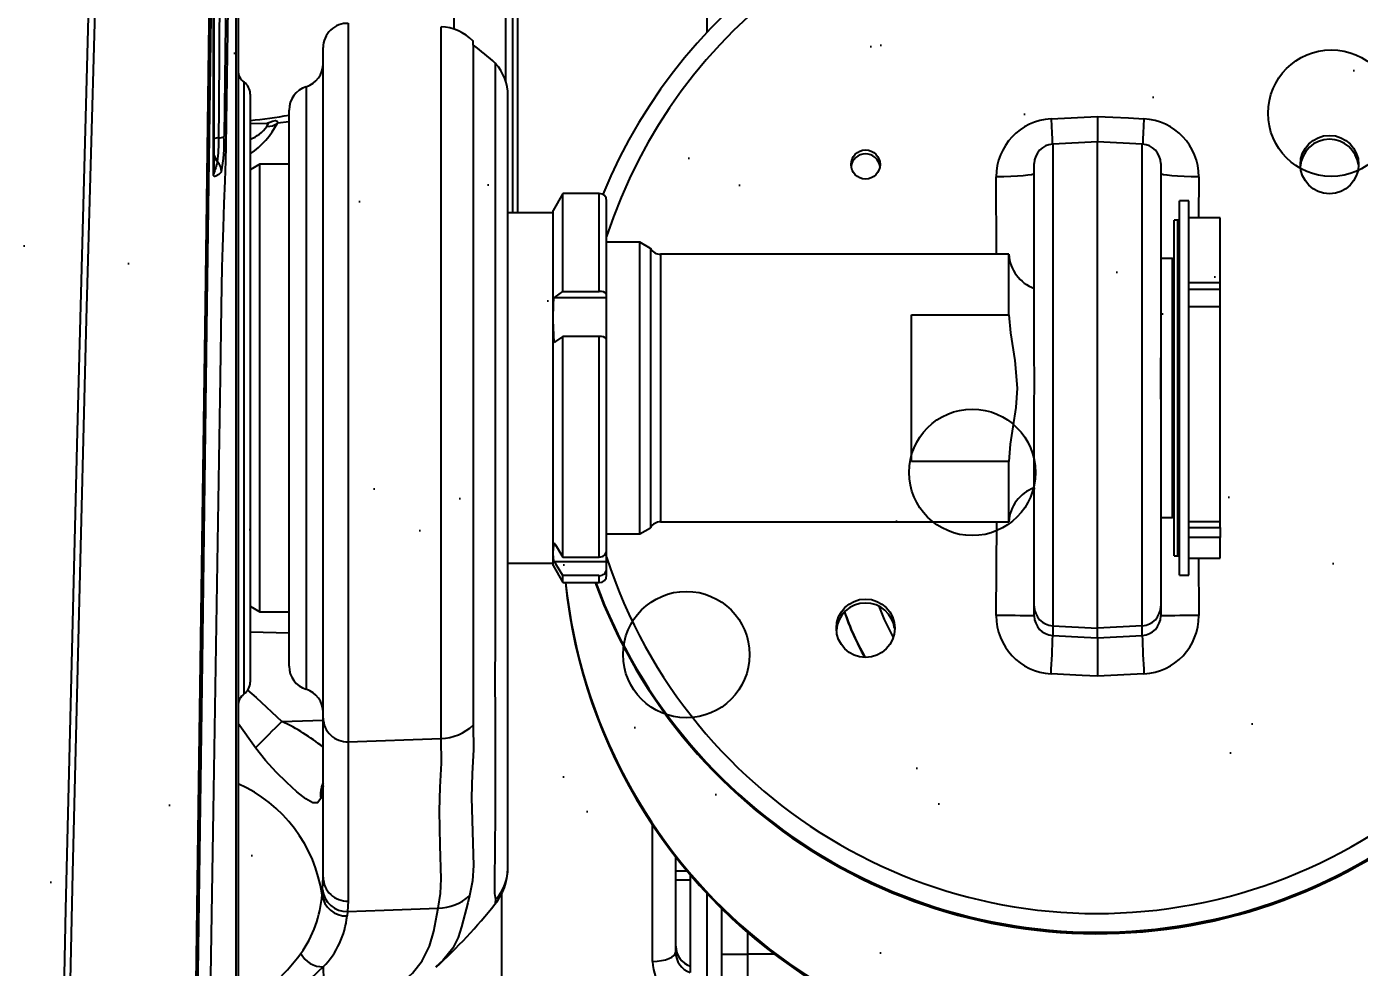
# Model space of a CAD drawing. Header units: millimetres. Extents: x -383313 to -161684, y -117025 to 99224.
# Drawn here: x -344451.6 to -344177.5, y -6150.5 to -5957.1 of the extents above; entities that cross this region are included whole.
import ezdxf
from ezdxf import colors
from ezdxf.entities.mleader import LeaderData, LeaderLine
from ezdxf.math import Vec2, Vec3

# ---------------------------------------------------------------- set-up
doc = ezdxf.new("R2010")
doc.units = ezdxf.units.MM
doc.header["$MEASUREMENT"] = 0
doc.linetypes.add('ESKD_shtrihpunktir', pattern=[18, 15, -1, 1, -1])
doc.layers.get('Defpoints').update_dxf_attribs({"color": 31})
doc.layers.add('001__КОНСТРУКТИВ__размеры внутр.', color=7, linetype='Continuous')
doc.layers.add('Робот', color=30, linetype='Continuous')
doc.styles.add('PSTUDIO', font='arial.ttf')
doc.dimstyles.new('PS_TICK', dxfattribs={"dimscale": 100, "dimtxt": 2.5, "dimasz": 1, "dimexe": 2, "dimexo": 2, "dimgap": 1, "dimtad": 1, "dimdec": 0, "dimzin": 0, "dimdsep": 46, "dimtxsty": 'PSTUDIO', "dimblk": 'ARCHTICK', "dimcen": 2, "dimdle": 1.5, "dimse1": 1, "dimse2": 1, "dimadec": 0, "dimazin": 0, "dimtfac": 1, "dimtdec": 0, "dimtix": 1, "dimtmove": 1, "dimatfit": 3, "dimldrblk": 'ARCHTICK', "dimfxl": 1, "dimtolj": 1, "dimtzin": 0, "dimarcsym": 0})

# ---------------------------------------------------------------- blocks, each defined once
blk = doc.blocks.new('ККМ-2.2.00.00.00 Пьедестал')
at = {"color": 140}
for centre in [(243.5, -182.66), (317.34, -256.5), (354.8, -315.3)]:
    blk.add_circle(centre, 13, dxfattribs=at)
blk = doc.blocks.new('Робот ABB IRB660_3.15 (сверху)')
at = {"layer": 'Робот', "color": 30}
for p, q in [((-92.5, 186.43), (-92.5, 560.97)), ((-189, 478.98), (-189, 403.99)), ((-192, 460), (-192, 416.35)), ((-146.71, 403.92), (-146.71, 454.35)), ((-197.26, 416.35), (-197.26, 435)), ((-185.5, 418.87), (-185.5, 420.14)), ((-185.5, 401.12), (-185.5, 418.87)), ((-177.76, 417.88), (-177.76, 389.84)), ((-133.2, 419.02), (-133.14, 419.08)), ((-202.73, 416.35), (-197.26, 416.35)), ((-197.26, 411.92), (-197.26, 416.35)), ((-192, 416.35), (-197.26, 416.35)), ((-192, 416.35), (-192, 407.07)), ((-182.5, 396.4), (-182.5, 415.98)), ((-115.03, 407.59), (-114.93, 408.52)), ((-133.67, 406.93), (-133.67, 406.93)), ((-115.17, 405.46), (-115.03, 407.59)), ((-115.17, 372.7), (-115.17, 405.46)), ((-109.87, 403.11), (-110, 400.58)), ((-109.78, 404.16), (-109.87, 403.11)), ((-185.5, 400.08), (-185.5, 401.12)), ((-182.5, 401.12), (-185.5, 401.12)), ((-110, 400.58), (-110, 367.86)), ((-182.5, 399.27), (-184.82, 399.27)), ((-148, 398.57), (-148, 239.96)), ((-110, 381.76), (-109.51, 384.37)), ((-96.12, 373.97), (-92.5, 368.99)), ((-115.17, 372.7), (-134.27, 372.06)), ((-115.17, 225.02), (-115.17, 372.7)), ((-101.52, 368.54), (-110, 368.27)), ((-110, 367.86), (-110, 230.02)), ((-106.5, 238.07), (-106.5, 361.93)), ((-93.75, 362.89), (-93.75, 237.11)), ((-278.81, 358.75), (-269.25, 359.25)), ((-269.25, 351.34), (-269.25, 359.25)), ((-95, 239.55), (-95, 360.45)), ((-103, 357.16), (-103, 242.84)), ((-269.25, 351.34), (-278.46, 350.86)), ((-278.46, 350.86), (-278.46, 348.86)), ((-269.25, 351.34), (-269.25, 349.34)), ((-260.04, 348.86), (-260.04, 350.86)), ((-278.46, 348.86), (-269.25, 349.34)), ((-278.46, 348.86), (-278.46, 249.87)), ((-269.25, 349.34), (-269.25, 249.38)), ((-260.04, 348.86), (-269.25, 349.34)), ((-260.04, 249.87), (-260.04, 348.86)), ((-103, 350.37), (-95, 350.21)), ((-290.02, 335), (-290.07, 346.79)), ((-282.25, 344.87), (-282.25, 346.85)), ((-256.25, 346.85), (-256.25, 344.87)), ((-248.43, 346.79), (-248.52, 327.5)), ((-97, 346), (-103, 346)), ((-95, 344.85), (-97, 346)), ((-97, 346), (-97, 254)), ((-282.25, 303.41), (-282.25, 344.87)), ((-256.25, 344.87), (-256.25, 303.41)), ((-159.32, 340), (-166.8, 340)), ((-166.8, 340), (-166.8, 338.57)), ((-157.3, 336.5), (-159.32, 340)), ((-159.32, 340), (-159.32, 338.57)), ((-286.1, 338.5), (-288, 338.5)), ((-288, 338.5), (-288, 278.78)), ((-286.1, 338.5), (-286.1, 278.78)), ((-282.25, 326.6), (-282.25, 338.5)), ((-256.25, 338.5), (-256.25, 320.76)), ((-168.3, 338.5), (-168.3, 337.18)), ((-168.3, 337.18), (-168.3, 335.63)), ((-166.8, 338.57), (-159.32, 338.57)), ((-288, 335), (-294.5, 335)), ((-294.5, 335), (-294.5, 330.75)), ((-285, 334.5), (-285.8, 334.5)), ((-285.8, 334.5), (-285.8, 265.5)), ((-285, 334.5), (-285, 280.99)), ((-157.5, 335.63), (-168.3, 335.63)), ((-168.3, 335.63), (-168.3, 331.8)), ((-159.32, 334.74), (-166.8, 334.74)), ((-166.8, 334.74), (-166.8, 289.42)), ((-159.32, 334.74), (-159.32, 289.42)), ((-157.3, 336.5), (-157.3, 333.72)), ((-148, 336), (-157.3, 336)), ((-168.3, 333.35), (-168.3, 290)), ((-157.3, 333.72), (-157.5, 331.8)), ((-157.3, 333.72), (-157.3, 286.02)), ((-294.5, 330.75), (-288, 330.75)), ((-294.5, 328.69), (-294.5, 330.75)), ((-175.13, 330), (-177.31, 328.72)), ((-168.3, 330), (-175.13, 330)), ((-175.13, 330), (-175.13, 270)), ((-294.5, 328.69), (-294.5, 327.44)), ((-288, 328.69), (-294.5, 328.69)), ((-288, 327.44), (-294.5, 327.44)), ((-294.5, 327.44), (-294.5, 283.29)), ((-282.3, 326.6), (-284.7, 326.6)), ((-284.7, 326.6), (-284.7, 273.4)), ((-282.3, 285.34), (-282.3, 326.6)), ((-179.4, 327.5), (-251, 327.5)), ((-251, 327.5), (-251, 315.07)), ((-179.4, 272.5), (-179.4, 327.5)), ((-177.31, 271.28), (-177.31, 328.72)), ((-256.23, 320.52), (-256.25, 320.76)), ((-251, 315.07), (-231, 315.07)), ((-231, 315.07), (-231, 284.93)), ((-282.25, 303.85), (-282.25, 310.61)), ((-256.25, 310.61), (-256.25, 303.85)), ((-282.25, 285.45), (-282.25, 293.12)), ((-282.25, 253.86), (-282.25, 291.77)), ((-256.25, 293.12), (-256.25, 285.45)), ((-256.25, 291.77), (-256.25, 253.86)), ((-168.3, 290.64), (-168.3, 281.4)), ((-157.5, 290.64), (-157.3, 286.02)), ((-166.8, 289.42), (-159.32, 289.42)), ((-282.3, 273.4), (-282.3, 285.34)), ((-157.3, 286.02), (-157.3, 263.5)), ((-294.5, 283.29), (-288, 283.29)), ((-294.5, 283.29), (-294.5, 279.64)), ((-251, 284.93), (-251, 272.5)), ((-231, 284.93), (-251, 284.93)), ((-294.5, 279.64), (-294.5, 278.28)), ((-288, 279.64), (-294.5, 279.64)), ((-285, 280.99), (-285, 265.5)), ((-157.5, 281.4), (-168.3, 281.4)), ((-168.3, 281.4), (-168.3, 280.76)), ((-168.3, 280.76), (-168.3, 261.5)), ((-159.32, 280.18), (-166.8, 280.18)), ((-166.8, 280.18), (-166.8, 260)), ((-159.32, 280.18), (-159.32, 260)), ((-288, 278.28), (-294.5, 278.28)), ((-294.5, 278.28), (-294.5, 265)), ((-288, 278.78), (-288, 261.5)), ((-286.1, 278.78), (-286.1, 261.5)), ((-256.25, 279.52), (-256.25, 261.5)), ((-284.7, 273.4), (-282.3, 273.4)), ((-282.25, 261.5), (-282.25, 273.4)), ((-251, 272.5), (-179.4, 272.5)), ((-248.5, 272.5), (-248.43, 256.57)), ((-177.31, 271.28), (-175.13, 270)), ((-175.13, 270), (-168.3, 270)), ((-168.3, 268.2), (-168.3, 266.65)), ((-294.5, 265), (-288, 265)), ((-290.07, 256.57), (-290.03, 265)), ((-285.8, 265.5), (-285, 265.5)), ((-159.32, 260), (-157.3, 263.5)), ((-157.3, 264), (-148, 264)), ((-150, 243.99), (-150, 264)), ((-149, 264), (-149, 244.19)), ((-288, 261.5), (-286.1, 261.5)), ((-166.8, 260), (-159.32, 260)), ((-97, 254), (-95, 255.15)), ((-87.5, 207.77), (-87.5, 255.59)), ((-110, 253.65), (-110, 250.34)), ((-103, 254), (-97, 254)), ((-278.46, 249.87), (-269.25, 249.38)), ((-269.25, 249.38), (-260.04, 249.87)), ((-269.25, 244.15), (-269.25, 249.38)), ((-259.69, 244.65), (-269.25, 244.15)), ((-150, 172.9), (-150, 243.99)), ((-149, 244.19), (-149, 172.83)), ((-103, 245.24), (-100.59, 245.52)), ((-98.43, 245.62), (-95, 245.71)), ((-147.5, 172.65), (-147.5, 236.78)), ((-145.42, 233.28), (-145.42, 233.29)), ((-189, 226.78), (-189, 179.21)), ((-136.89, 141.89), (-136.89, 226.14))]:
    blk.add_line(p, q, dxfattribs=at)
at = {"layer": 'Робот', "color": 30, "flags": 128}
for points in [[(-63.38, 210.61), (-63.04, 222.51), (-61.29, 285.85), (-59.68, 349.14), (-58.48, 399.68), (-57.37, 450.19), (-55.95, 523.79), (-54.49, 612.33), (-53.29, 700.73), (-52.25, 795.88), (-51.43, 890.85), (-50.86, 985.61), (-50.53, 1080.14), (-50.47, 1174.39), (-50.58, 1233.13), (-50.8, 1291.76), (-51.25, 1366.53), (-51.89, 1441.11), (-52.67, 1512.88)], [(-51.29, 1513.01), (-50.56, 1441.22), (-49.97, 1366.76), (-49.55, 1292.09), (-49.55, 1291.85), (-49.34, 1233.33), (-49.22, 1174.7), (-49.23, 1115.97), (-49.35, 1057.14), (-49.72, 968.34), (-50.28, 879.33), (-51.06, 790.13), (-52.05, 700.76), (-53.42, 603.06), (-55.11, 505.16), (-57.12, 407.11), (-59.46, 308.93), (-62.11, 210.65)], [(-68.83, 1510), (-70.05, 1423.38), (-71.27, 1336.56), (-72.49, 1249.6), (-73.7, 1162.46), (-74.72, 1089.68), (-75.73, 1016.8), (-77.08, 919.43), (-78.42, 821.89), (-79.76, 724.18), (-80.76, 650.8), (-81.77, 577.34), (-83.11, 479.25), (-84.45, 381.04), (-85.78, 282.7), (-86.78, 208.89)], [(-87.13, 208.87), (-86.12, 282.61), (-85.1, 356.35), (-84.09, 430.03), (-83.08, 503.66), (-82.07, 577.21), (-81.06, 650.67), (-80.05, 724.04), (-79.04, 797.32), (-78.03, 870.51), (-77.02, 943.62), (-76.01, 1016.63), (-75, 1089.5), (-73.99, 1162.27), (-72.79, 1249.39), (-71.57, 1336.34), (-70.4, 1420.72), (-69.22, 1504.93)], [(-92.09, 561.17), (-92.09, 483.11), (-92.09, 404.99), (-92.09, 317.41), (-92.09, 229.77), (-92.09, 142.07), (-92.09, 119.29)], [(-85.8, 490.75), (-86.03, 476.12), (-87.44, 386.99), (-88.87, 297.78), (-89.1, 283.22)], [(-110.1, 433.67), (-118.34, 427.98), (-122.17, 425.37), (-125.57, 422.8), (-128.36, 420.27), (-130.39, 417.76), (-131.88, 414.74), (-132.76, 411.65), (-133.4, 408.35), (-133.67, 406.93)], [(-110.03, 418.99), (-110.05, 421.75), (-110.06, 424.55), (-110.07, 427.36), (-110.08, 429.53), (-110.09, 431.64), (-110.1, 433.67)], [(-177.76, 417.88), (-178.7, 417.83), (-179.59, 417.71), (-180.41, 417.53), (-181.13, 417.29), (-181.71, 417), (-182.14, 416.68), (-182.41, 416.34), (-182.5, 415.98)], [(-140.1, 404.41), (-139.77, 405.84), (-138.46, 410.76), (-137.77, 412.98), (-136.7, 415.17), (-134.63, 417.71), (-133.2, 419.02)], [(-145.32, 406.08), (-145.48, 405.92), (-145.55, 405.11)], [(-133.67, 406.93), (-134.16, 403.94), (-134.31, 400.92), (-134.09, 394.01), (-133.91, 386.9), (-134.08, 382.04), (-134.33, 377.09), (-134.27, 372.06)], [(-115.03, 407.59), (-122.54, 407.33), (-133.67, 406.93)], [(-145.55, 405.11), (-145.34, 403.9), (-145.28, 401.99), (-145.3, 399.46), (-145.37, 396.43), (-145.41, 392.94), (-145.42, 389.25), (-145.43, 381.87), (-145.43, 370.72), (-145.42, 367.87), (-145.42, 364.86), (-145.41, 362.18), (-145.41, 358.54), (-145.42, 353.94), (-145.42, 350.48), (-145.42, 346.67), (-145.42, 342.42), (-145.42, 337.86), (-145.42, 333.15), (-145.42, 328.22), (-145.42, 322.94), (-145.42, 317.5), (-145.42, 312.09), (-145.42, 306.61), (-145.42, 300.92), (-145.42, 295.22), (-145.42, 289.69), (-145.42, 284.24), (-145.42, 278.75), (-145.42, 273.4), (-145.42, 268.41), (-145.42, 263.63), (-145.42, 258.97), (-145.42, 254.61), (-145.42, 250.7), (-145.42, 247.13), (-145.42, 243.84), (-145.42, 240.96), (-145.42, 238.56), (-145.42, 236.59), (-145.42, 235.03), (-145.42, 233.94), (-145.42, 233.24), (-145.42, 233.28)], [(-140.88, 369.3), (-140.95, 374.32), (-140.68, 379.29), (-140.51, 384.16), (-140.7, 391.25), (-140.92, 398.17), (-140.71, 401.28), (-140.1, 404.41)], [(-109.51, 384.37), (-108.87, 385.29), (-107.9, 385.3), (-106.43, 384.46), (-104.62, 383), (-102.53, 381.1), (-100.36, 378.96), (-98.17, 376.58), (-96.12, 373.97)], [(-134.27, 372.06), (-134.25, 370.3), (-134.28, 368.07), (-134.27, 365.28), (-134.27, 362.01), (-134.27, 358.4), (-134.27, 354.4), (-134.27, 349.88), (-134.27, 345.01), (-134.27, 339.94), (-134.27, 334.6), (-134.27, 328.85), (-134.27, 322.9), (-134.27, 316.95), (-134.27, 310.88), (-134.27, 304.56), (-134.27, 298.21), (-134.27, 292.04), (-134.27, 285.94), (-134.27, 279.75), (-134.27, 273.72), (-134.27, 268.04), (-134.27, 262.58), (-134.27, 257.23), (-134.27, 252.19), (-134.27, 247.63), (-134.27, 243.44), (-134.27, 239.52), (-134.27, 236.06), (-134.27, 233.13), (-134.27, 230.67), (-134.27, 228.64), (-134.27, 227.13), (-134.27, 226.26), (-134.27, 225.79), (-134.27, 225.73)], [(-140.89, 229.51), (-140.89, 229.89), (-140.89, 231.3), (-140.89, 233.18), (-140.88, 235.59), (-140.88, 238.48), (-140.88, 241.72), (-140.89, 245.36), (-140.89, 249.5), (-140.89, 254), (-140.89, 258.71), (-140.89, 263.7), (-140.89, 269.09), (-140.89, 274.71), (-140.88, 280.35), (-140.89, 286.13), (-140.89, 292.17), (-140.89, 298.27), (-140.89, 304.21), (-140.88, 310.13), (-140.88, 316.14), (-140.89, 322.03), (-140.89, 327.6), (-140.89, 332.98), (-140.89, 338.28), (-140.88, 343.3), (-140.89, 347.87), (-140.89, 352.1), (-140.88, 356.08), (-140.88, 359.66), (-140.88, 362.71), (-140.89, 365.33), (-140.86, 367.56), (-140.88, 369.3)], [(-94.43, 362.12), (-96.26, 363.62), (-101.52, 368.54)], [(-269.25, 359.25), (-266.09, 359.08), (-259.69, 358.75)], [(-260.04, 350.86), (-266.48, 351.2), (-269.25, 351.34)], [(-224.25, 344.83), (-225.37, 347.57), (-227.13, 351.15)], [(-159.32, 338.57), (-157.76, 336.06), (-157.5, 335.63)], [(-157.5, 331.8), (-157.76, 332.23), (-159.32, 334.74)], [(-157.5, 335.63), (-157.41, 335.17), (-157.3, 333.72)], [(-251, 284.93), (-251.34, 288.67), (-252.23, 294.32), (-252.74, 300), (-252.47, 304), (-251.87, 307.98), (-251.32, 311.51), (-251, 315.07)], [(-282.25, 291.77), (-282.25, 291.8), (-282.21, 295.68), (-282.2, 297.55), (-282.24, 301.57), (-282.25, 303.09), (-282.25, 303.39), (-282.25, 303.41)], [(-256.25, 303.41), (-256.25, 303.39), (-256.29, 299.43), (-256.3, 297.55), (-256.26, 293.57), (-256.25, 292.08), (-256.25, 291.8), (-256.25, 291.77)], [(-159.32, 289.42), (-157.76, 290.46), (-157.5, 290.64)], [(-157.3, 286.02), (-157.41, 282.51), (-157.5, 281.4)], [(-89.1, 283.22), (-89.18, 279.19), (-89.27, 275.17), (-89.38, 271.03), (-89.51, 266.97), (-89.68, 262.08), (-89.84, 257.41), (-89.97, 253.28), (-90.05, 250.23)], [(-157.5, 281.4), (-157.76, 281.22), (-159.32, 280.18)], [(-290.07, 256.57), (-288.54, 256.56), (-287.07, 256.52), (-285.71, 256.45), (-284.53, 256.37), (-283.56, 256.26), (-282.84, 256.14), (-282.4, 256.01), (-282.25, 255.88)], [(-256.25, 255.88), (-256.1, 256.01), (-255.66, 256.14), (-254.94, 256.26), (-253.97, 256.37), (-252.79, 256.45), (-251.43, 256.52), (-249.96, 256.56), (-248.43, 256.57)], [(-89.09, 255.55), (-88.56, 256.07), (-87.91, 256.45), (-87.73, 256.48), (-87.55, 256.4)], [(-87.55, 256.4), (-87.46, 256.28), (-87.46, 256.27)], [(-87.46, 256.27), (-87.46, 256.27), (-87.54, 255.96)], [(-87.46, 256.27), (-87.45, 231.76), (-87.44, 207.17)], [(-278.81, 244.65), (-278.73, 246.14), (-278.66, 247.55), (-278.6, 248.83), (-278.54, 249.87)], [(-259.69, 244.65), (-259.77, 246.14), (-259.84, 247.55), (-259.9, 248.83), (-259.96, 249.87)], [(-90.05, 250.23), (-90.71, 207.74), (-91.41, 163.15), (-92.12, 117.59), (-92.21, 111.97)], [(-90.11, 208.31), (-89.77, 236.38), (-89.62, 248.26)], [(-88.56, 248.54), (-88.6, 242.6), (-88.75, 218.84), (-88.81, 208.6)], [(-269.25, 244.15), (-272.41, 244.32), (-275.61, 244.48), (-278.81, 244.65)], [(-98.29, 245.63), (-99.58, 245.11), (-100.19, 244.99), (-100.54, 245.11), (-100.59, 245.52)], [(-98.83, 245.58), (-98.83, 245.58), (-98.71, 245.6), (-98.44, 245.62)], [(-98.45, 246.2), (-98.68, 245.78), (-98.63, 245.65), (-98.49, 245.62), (-98.43, 245.63)]]:
    blk.add_lwpolyline(points, dxfattribs=at)
at = {"layer": 'Робот'}
for radius in [3150, 1054]:
    blk.add_circle((0, 0), radius, dxfattribs=at)
at = {"layer": 'Робот', "color": 30, "linetype": 'ESKD_shtrihpunktir', "ltscale": 15}
blk.add_circle((0, 0), 710, dxfattribs=at)
at = {"layer": 'Робот', "color": 30}
for centre, radius in [((-221.55, 349.38), 6), ((-316.96, 254.05), 5.99), ((-221.56, 254.05), 2.99)]:
    blk.add_circle(centre, radius, dxfattribs=at)
for centre, radius, start, end in [((-269.25, 328.74), 110, 58.4215, 179.9605), ((-269.25, 328.6), 110, 58.4215, 179.9605), ((-269.25, 328.43), 110, 6.0379, 179.9526), ((-69.71, 377.83), 57.62, 113.2981, 134.4121), ((-71.6, 391.05), 42.17, 119.7068, 143.3131), ((-186.9, 417.77), 9.14, 0.6845, 81.166), ((-269.15, 328.8), 109.9, 5.8509, 58.4496), ((-269.15, 328.66), 109.9, 5.9237, 58.4496), ((-186.89, 415.98), 4.39, 0.0093, 71.5155), ((-187.01, 414.62), 4.51, 1.5907, 70.4308), ((-58.96, 337.5), 110.3, 132.3207, 141.5448), ((-97.63, 406.82), 17.38, 135.5277, 174.3737), ((-109.95, 413.88), 5.11, 27.5901, 90.9207), ((-85.92, 402.37), 23.94, 144.5704, 175.7215), ((-269.24, 302.15), 110.01, 20.1245, 179.9505), ((-269.24, 301.99), 110.01, 20.2125, 179.9507), ((-269.24, 301.86), 110.01, 20.2839, 179.9499), ((-114.74, 403.53), 5, 7.2392, 92.145), ((-269.23, 301.84), 106.17, 18.0732, 269.9902), ((-136.48, 398.76), 11.49, 140.0879, 179.9678), ((-133.45, 396.92), 10.01, 91.2355, 131.6249), ((-114.84, 402.61), 4.99, 5.7194, 92.1915), ((-138.04, 398.56), 9.96, 138.9062, 179.9905), ((-114.95, 400.52), 4.95, 0.7222, 92.6377), ((-80.65, 408.29), 29.42, 188.069, 246.2541), ((-114.45, 383.54), 5.01, 332.6246, 9.5661), ((-84.55, 405.14), 40.34, 230.8836, 245.1183), ((-359.52, 630.58), 367.73, 314.5545, 315.7478), ((-133.9, 361.87), 10.19, 92.0608, 133.2102), ((-114.93, 367.78), 4.93, 0.9392, 92.8235), ((-105, 366.7), 5, 180, 252.5424), ((-95.5, 365.33), 3, 305.6853, 0), ((-108, 357.16), 5, 0, 72.5424), ((-92, 360.45), 3, 125.6853, 180), ((-278.19, 346.87), 11.89, 93.002, 180.4147), ((-547.72, 342.88), 269.38, 1.6979, 3.3772), ((9.22, 342.88), 269.38, 176.6228, 178.3021), ((-260.34, 346.85), 11.91, 359.6856, 86.8977), ((-269.19, 328.14), 54.94, 18.9917, 29.73), ((-269.19, 328.33), 54.94, 18.8305, 29.4747), ((-278.24, 346.86), 4.01, 93.077, 180.1212), ((-260.25, 346.86), 4, 359.8501, 86.9517), ((-278.25, 344.87), 4, 92.9758, 179.979), ((-260.25, 344.87), 4, 0.021, 87.0242), ((-221.55, 350.19), 6, 187.0564, 270.0197), ((-221.55, 350.19), 6, 269.9715, 356.9027), ((-288.14, 594.67), 247.89, 269.5537, 271.3623), ((-250.36, 594.67), 247.89, 268.6377, 270.4463), ((-166.8, 338.5), 1.5, 90, 180), ((-166.85, 337.13), 1.45, 87.9421, 177.9845), ((-285.8, 334.8), 0.3, 180, 270), ((-166.86, 333.31), 1.44, 87.5945, 178.3322), ((-284.7, 326.9), 0.3, 180, 270), ((-282.3, 326.9), 0.3, 270, 279.5941), ((-258.98, 328), 8, 289.9863, 356.4167), ((-179.4, 329.9), 2.4, 270, 330.6728), ((-269.29, 302), 109.96, 180.0224, 270.0228), ((-167.13, 290.79), 1.41, 214.1112, 283.656), ((-167.19, 281.41), 1.29, 210.3103, 287.4569), ((-258.98, 272), 8, 3.5833, 70.0137), ((-284.7, 273.1), 0.3, 90, 180), ((-282.3, 273.1), 0.3, 80.4059, 90), ((-179.4, 270.1), 2.4, 29.3272, 90), ((-269.23, 301.88), 106.2, 269.9866, 341.8641), ((-285.8, 265.2), 0.3, 90, 180), ((-166.8, 261.5), 1.5, 180, 270), ((-269.23, 302.05), 110, 269.9892, 337.6274), ((-278.18, 256.52), 11.89, 179.755, 266.9913), ((-260.31, 256.52), 11.88, 272.9762, 0.2774), ((-61.41, 249.86), 28.25, 168.3915, 183.2465), ((-86.08, 255.5), 3, 179.2118, 222.5128), ((-270.57, 310.81), 191.08, 342.5378, 343.3161), ((-89.3, 255.59), 1.8, 0.0181, 11.6208), ((-316.95, 254.86), 6, 187.1469, 270.0196), ((-316.95, 254.86), 6, 269.9714, 357.005), ((-278.25, 253.86), 4, 180, 267), ((-260.25, 253.86), 4, 273, 0), ((-221.55, 254.86), 3, 188.6237, 270.0176), ((-221.55, 254.86), 3, 269.9715, 353.122), ((-48.6, 248.87), 39.97, 173.3911, 180.482), ((-90.43, 251.47), 2.93, 0.0688, 43.3708), ((-85.92, 238.13), 16.43, 123.5484, 153.2604), ((-91.99, 241.43), 8.04, 112.008, 143.5504), ((-88.65, 246.72), 1.82, 87.1984, 122.1811), ((-88.43, 249.97), 1.44, 264.8228, 310.4685), ((-88.57, 168.74), 76.51, 94.8228, 100.8729), ((-98.72, 243.34), 2.87, 84.7436, 130.7404), ((-108, 242.84), 5, 287.4576, 0), ((-138, 239.9), 10, 179.9975, 221.7137), ((-92, 239.55), 3, 180, 234.3147), ((-105, 233.3), 5, 107.4576, 180), ((-95.5, 234.67), 3, 0, 54.3147), ((-88.51, 297), 85.47, 228.2385, 232.1873), ((-103.01, 229.3), 37.88, 179.6856, 181.1531), ((-133.9, 235.39), 9.67, 224.4802, 267.847), ((-115, 230.02), 5, 268, 0)]:
    blk.add_arc(centre, radius, start, end, dxfattribs=at)
blk = doc.blocks.new('A$C0e877309')
h = blk.add_hatch()
h.set_pattern_fill('AR-SAND', color=256, scale=2)
h.set_pattern_definition([(37.5, (-2480.5, -1360.185), (-3.2, 97.8826), [0, -77.216, 0, -86.36, 0, -82.55]), (7.5, (-2480.5, -1360.19), (89.9047, 143.365), [0, -41.656, 0, -69.596, 0, -26.67]), (327.5, (-2542.98, -1360.185), (158.1985, 0.2874), [0, -25.4, 0, -91.44, 0, -119.38]), (317.5, (-2542.98, -1360.19), (152.7113, 44.586), [0, -12.7, 0, -59.944, 0, -68.58])])
h.paths.add_polyline_path([(-975.05, 987.36), (-975.05, -1012.64), (1024.95, -1012.64), (1024.95, 987.36)])
blk = doc.blocks.new('_ArchTick')
at = {"color": 0, "linetype": 'ByBlock', "const_width": 0.15}
blk.add_lwpolyline([(-0.5, -0.5), (0.5, 0.5)], dxfattribs=at)
blk = doc.blocks.new('*D255')
at = {"layer": '001__КОНСТРУКТИВ__размеры внутр.', "color": 0, "lineweight": -2, "ltscale": 100, "transparency": 16777216}
for p, q in [((-343601.91, -4759.06), (-343601.91, -6859.06)), ((-344418.32, -4809.06), (-343401.91, -4809.06)), ((-344418.32, -6809.06), (-343401.91, -6809.06))]:
    blk.add_line(p, q, dxfattribs=at)
at = {"layer": 'Defpoints', "color": 0, "ltscale": 100, "transparency": 16777216}
for p in [(-344418.32, -4809.06), (-344418.32, -6809.06), (-343601.91, -6809.06)]:
    blk.add_point(p, dxfattribs=at)
at = {"layer": '001__КОНСТРУКТИВ__размеры внутр.', "color": 0, "lineweight": -2, "ltscale": 100, "transparency": 16777216, "xscale": 100, "yscale": 100, "zscale": 100}
for p, rotation in [((-343601.91, -4809.06), 90), ((-343601.91, -6809.06), 270)]:
    blk.add_blockref('_ArchTick', p, dxfattribs=dict(at, rotation=rotation))
at = {"layer": '001__КОНСТРУКТИВ__размеры внутр.', "color": 0, "ltscale": 100, "transparency": 16777216, "insert": (-343672.97, -5809.06), "char_height": 100, "attachment_point": 5, "rotation": 90, "style": 'PSTUDIO'}
blk.add_mtext('\\A1;2000', dxfattribs=at)

msp = doc.modelspace()

# ---------------------------------------------------------------- block references
at = {"ltscale": 100}
msp.add_blockref('A$C0e877309', (-344437.63713, -5797.42318), dxfattribs=at)
at = {"rotation": 270}
msp.add_blockref('ККМ-2.2.00.00.00 Пьедестал', (-344000.63847, -5731.42143), dxfattribs=at)
at = {"layer": 'Робот', "rotation": 180}
msp.add_blockref('Робот ABB IRB660_3.15 (сверху)', (-344500.63713, -5731.42318), dxfattribs=at)

# ---------------------------------------------------------------- dimensions: what is measured, and where the dimension line sits
at = {"layer": '001__КОНСТРУКТИВ__размеры внутр.', "ltscale": 100}
dim = msp.add_linear_dim(base=(-343601.91388, -6809.06162), p1=(-344418.32077, -4809.06162), p2=(-344418.32077, -6809.06162), angle=90, dimstyle='PS_TICK', override={"dimtxt": 1, "dimexo": 0, "dimgap": 0.2, "dimdle": 0.5, "dimse1": 0, "dimse2": 0}, dxfattribs=at)
dim.commit()
dim.dimension.update_dxf_attribs({"geometry": '*D255', "text_midpoint": (-343672.97118, -5809.06162)})

# ---------------------------------------------------------------- leaders
at = {"ltscale": 100}
ml = msp.add_multileader_mtext('Standard', dxfattribs=at)
ml.set_content('Y-9\\PSQ-9-SQ-9.1', color=256)
ml.set_leader_properties()
ml.build(insert=Vec2(0, 0))
ml.multileader.update_dxf_attribs({"text_right_attachment_type": 6, "dogleg_length": 0.36, "arrow_head_size": 0.18})
ctx = ml.context
ctx.base_point, ctx.char_height, ctx.arrow_head_size, ctx.landing_gap_size, ctx.plane_origin = Vec3(-343321.83171, -5119.43976), 80, 0.18, 0.09, Vec3(-346166.53293, -7106.63957)
ctx.right_attachment = 6
notes = []
notes.append((ctx, [(0, (1, 1, 0), (-343364.87128, -5119.43976), (1, 0), 43.03956, [(0, [(-344309.88566, -6743.36848)], 0, [])])]))
ctx.mtext.insert, ctx.mtext.flow_direction = Vec3(-343321.74171, -5079.43976), 5
for ctx, leaders in notes:
    for number, flags, end, landing, length, lines in leaders:
        leader = LeaderData()
        leader.index, (leader.has_last_leader_line, leader.has_dogleg_vector, leader.attachment_direction) = number, flags
        leader.last_leader_point, leader.dogleg_vector, leader.dogleg_length = Vec3(end), Vec3(landing), length
        for number, points, colour, breaks in lines:
            line = LeaderLine()
            line.index, line.vertices, line.color, line.breaks = number, Vec3.list(points), colors.encode_raw_color(colour), breaks
            leader.lines.append(line)
        ctx.leaders.append(leader)

doc.saveas('drawing.dxf')
